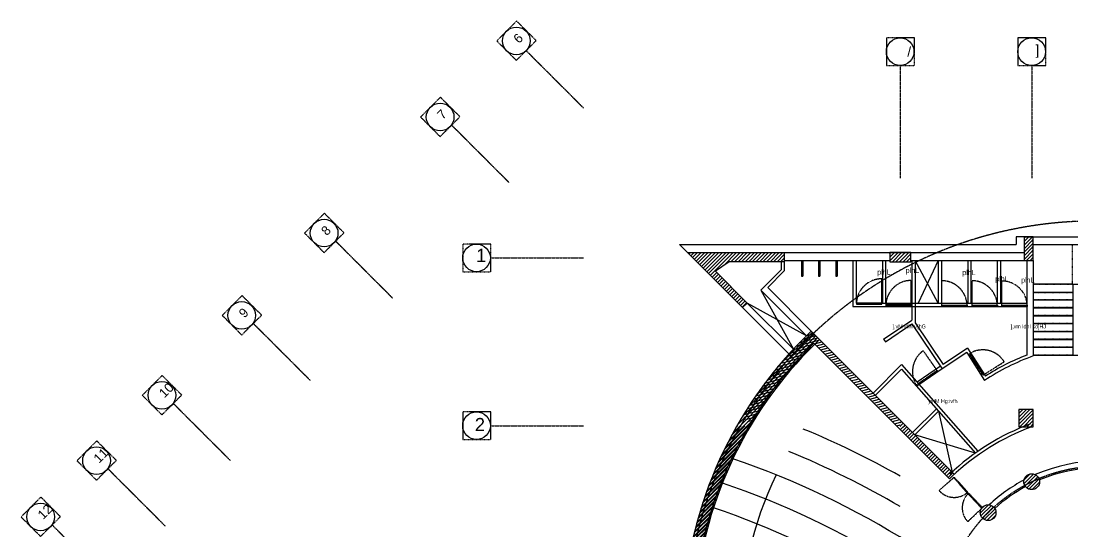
# Model space of a CAD drawing. Header units: inches. Extents: x 751443 to 884462, y -58136 to 349881.
# Drawn here: x 787368 to 827304, y -9944 to 9453 of the extents above; entities that cross this region are included whole.
import ezdxf

# ---------------------------------------------------------------- set-up
doc = ezdxf.new("R2010")
doc.units = ezdxf.units.IN
doc.header["$MEASUREMENT"] = 0
for name, pattern in [('ACAD_ISO03W100', [30, 12, -18]), ('CENTER', [50.8, 31.75, -6.35, 6.35, -6.35]), ('DASHED2', [9.525, 6.35, -3.175])]:
    doc.linetypes.add(name, pattern=pattern)
for name, color, linetype in [('4', 4, 'Continuous'), ('AXES', 8, 'CENTER'), ('COL', 8, 'Continuous'), ('far', 4, 'Continuous'), ('HAT', 8, 'Continuous'), ('HATCH', 8, 'Continuous'), ('sec', 8, 'DASHED2'), ('WALL', 8, 'Continuous')]:
    doc.layers.add(name, color=color, linetype=linetype)
doc.styles.get("Standard").update_dxf_attribs({"font": 'arial.ttf'})
pattern_1 = [(45, (-225284.19, -431112.28), (-67.351921, 67.351921), [])]
pattern_2 = [(15, (-225284.19, -431112.28), (-24.652514, 92.004435), [])]
pattern_3 = [(45, (-583545.22, -311023.71), (-67.351921, 67.351921), [])]

# ---------------------------------------------------------------- blocks, each defined once
blk = doc.blocks.new('A$C689A498D')
at = {"layer": 'far', "ltscale": 0.011}
h = blk.add_hatch(dxfattribs=at)
h.set_pattern_fill('ANSI31', color=256, scale=30, style=0)
h.set_pattern_definition(pattern_3)
h.paths.add_polyline_path([(67510, 296), (67450, 296), (67450, -504), (67510, -504)], flags=17)
at = {"layer": 'HAT', "ltscale": 0.011}
h = blk.add_hatch(dxfattribs=at)
h.set_pattern_fill('ANSI31', color=256, scale=30, style=0)
h.set_pattern_definition([(45, (-1285669.33, -318056.69), (-67.351921, 67.351921), [])])
h.paths.add_polyline_path([(54661, -13681, -0.189155), (59396, -3603), (59078, -3284, 0.182905), (54252, -13272, 0.076148), (54554, -18008), (54850, -17264, -0.059046)])
h = blk.add_hatch(dxfattribs=at)
h.set_pattern_fill('ANSI31', color=256, scale=30, angle=330, style=0)
h.set_pattern_definition(pattern_2)
h.paths.add_polyline_path([(59072, -3455), (58987, -3371, 0.064476), (56472, -6512), (56559, -6600, -0.064984)])
h = blk.add_hatch(dxfattribs=at)
h.set_pattern_fill('ANSI31', color=256, scale=30, angle=330, style=0)
h.set_pattern_definition(pattern_2)
h.paths.add_polyline_path([(59072, -3455, 0.064984), (56559, -6600), (56763, -6803, -0.064146), (59180, -3741), (62313, -6874), (62460, -6874), (62460, -6844)])
h = blk.add_hatch(dxfattribs=at)
h.set_pattern_fill('ANSI31', color=256, scale=30, style=0)
h.set_pattern_definition(pattern_1)
h.paths.add_polyline_path([(59162, -3369), (59078, -3284, 0.001995), (58987, -3371), (59072, -3455, -0.00201)])
h = blk.add_hatch(dxfattribs=at)
h.set_pattern_fill('ANSI31', color=256, scale=30, style=0)
h.set_pattern_definition(pattern_1)
h.paths.add_polyline_path([(59162, -3369), (59078, -3284, 0.001995), (58987, -3371), (59072, -3455, -0.00201)])
h = blk.add_hatch(dxfattribs=at)
h.set_pattern_fill('ANSI31', color=256, scale=30, angle=330, style=0)
h.set_pattern_definition(pattern_2)
h.paths.add_polyline_path([(59162, -3369, 0.00201), (59072, -3455), (62460, -6844), (62460, -6667)])
h = blk.add_hatch(dxfattribs=at)
h.set_pattern_fill('ANSI31', color=256, scale=30, style=0)
h.set_pattern_definition(pattern_1)
h.paths.add_polyline_path([(62460, -6667), (62460, -6844), (62490, -6874), (62667, -6874)])
h = blk.add_hatch(dxfattribs=at)
h.set_pattern_fill('ANSI31', color=256, scale=30, style=0)
h.set_pattern_definition(pattern_1)
h.paths.add_polyline_path([(56397, -6874), (56259, -6874, 0.084858), (54447, -11834), (54569, -11834, -0.085616)])
h = blk.add_hatch(dxfattribs=at)
h.set_pattern_fill('ANSI31', color=256, scale=30, style=0)
h.set_pattern_definition(pattern_1)
h.paths.add_polyline_path([(56722, -6874), (56397, -6874, 0.085616), (54569, -11834), (54853, -11834, -0.087441)])
h = blk.add_hatch(dxfattribs=at)
h.set_pattern_fill('ANSI31', color=256, scale=30, style=0)
h.set_pattern_definition(pattern_1)
h.paths.add_polyline_path([(62490, -6874), (62460, -6874), (62460, -7020), (62913, -7473), (63001, -7385)])
h = blk.add_hatch(dxfattribs=at)
h.set_pattern_fill('ANSI31', color=256, scale=30, style=0)
h.set_pattern_definition(pattern_1)
h.paths.add_polyline_path([(62667, -6874), (62490, -6874), (63001, -7385), (63089, -7296)])
h = blk.add_hatch(dxfattribs=at)
h.set_pattern_fill('ANSI31', color=256, scale=30, style=0)
h.set_pattern_definition(pattern_1)
h.paths.add_polyline_path([(63001, -7385), (62913, -7473), (64291, -8851, -0.003886), (64379, -8762)])
h = blk.add_hatch(dxfattribs=at)
h.set_pattern_fill('ANSI31', color=256, scale=30, style=0)
h.set_pattern_definition(pattern_1)
h.paths.add_polyline_path([(63089, -7296), (63001, -7385), (64379, -8762, -0.003886), (64468, -8674)])
h = blk.add_hatch(dxfattribs=at)
h.set_pattern_fill('ANSI31', color=256, scale=30, style=0)
h.set_pattern_definition(pattern_1)
h.paths.add_polyline_path([(64422, -8805), (64379, -8762, 0.003886), (64291, -8851), (64333, -8893)])
h = blk.add_hatch(dxfattribs=at)
h.set_pattern_fill('ANSI31', color=256, scale=30, style=0)
h.set_pattern_definition(pattern_1)
h.paths.add_polyline_path([(64510, -8717), (64468, -8674, 0.003886), (64379, -8762), (64422, -8805)])
h = blk.add_hatch(dxfattribs=at)
h.set_pattern_fill('ANSI31', color=256, scale=30, style=0)
h.set_pattern_definition(pattern_1)
edge = h.paths.add_edge_path()
edge.add_arc((67450, -9002), 300, 0, 360)
h = blk.add_hatch(dxfattribs=at)
h.set_pattern_fill('ANSI31', color=256, scale=30, style=0)
h.set_pattern_definition(pattern_1)
edge = h.paths.add_edge_path()
edge.add_arc((65793, -10176), 300, 0, 360)
at = {"layer": 'HATCH'}
h = blk.add_hatch(dxfattribs=at)
h.set_pattern_fill('ANSI31', color=256, scale=30, style=0)
h.set_pattern_definition(pattern_3)
h.paths.add_polyline_path([(67510, -604), (67510, 296), (67160, 296), (67160, -604)])
h = blk.add_hatch(dxfattribs=at)
h.set_pattern_fill('ANSI31', color=256, scale=30, style=0)
h.set_pattern_definition([(45, (-225036.835, -431259.64), (-67.351921, 67.351921), [])])
h.paths.add_polyline_path([(56647, -2217), (56470, -2394), (54377, -301), (58057, -301), (58057, -651), (55961, -651), (55438, -1008)])
h = blk.add_hatch(dxfattribs=at)
h.set_pattern_fill('ANSI31', color=256, scale=30, style=0)
h.set_pattern_definition([(45, (-225284.19, -431034.64), (-67.351921, 67.351921), [])])
h.paths.add_polyline_path([(62860, -301), (62060, -301), (62060, -651), (62860, -651)])
h = blk.add_hatch(dxfattribs=at)
h.set_pattern_fill('ANSI31', color=256, scale=30, style=0)
h.set_pattern_definition([(45, (-225284.19, -431092.28), (-67.351921, 67.351921), [])])
h.paths.add_polyline_path([(66960, -6914), (67510, -6914), (67510, -6264), (66960, -6264)])
at = {"layer": 'AXES', "linetype": 'CENTER', "ltscale": 0.03}
for p, q in [((50431, 5186), (48253, 7363)), ((62460, 6798), (62460, 2528)), ((67450, 6798), (67450, 2528)), ((47602, 2357), (45425, 4535)), ((43197, -2048), (41020, 130)), ((46911, -504), (50431, -504)), ((40072, -5173), (37894, -2996)), ((37038, -8207), (34861, -6029)), ((46911, -6874), (50431, -6874)), ((34556, -10689), (32379, -8511)), ((32428, -12817), (30250, -10640))]:
    blk.add_line(p, q, dxfattribs=at)
at = {"layer": 'AXES'}
for points in [[(47140, 7734), (47882, 6992), (48635, 7745), (47893, 8488)], [(61930, 7848), (61930, 6798), (62995, 6798), (62995, 7848)], [(66920, 7848), (66920, 6798), (67985, 6798), (67985, 7848)], [(44247, 4842), (44990, 4100), (45743, 4853), (45000, 5595)], [(39842, 437), (40585, -306), (41338, 447), (40595, 1190)], [(45846, 21), (45846, -1029), (46911, -1029), (46911, 21)], [(36717, -2689), (37459, -3431), (38212, -2678), (37470, -1935)], [(33683, -5722), (34426, -6464), (35179, -5711), (34436, -4969)], [(45846, -6349), (45846, -7399), (46911, -7399), (46911, -6349)], [(31201, -8204), (31944, -8946), (32697, -8193), (31954, -7451)], [(29078, -10338), (29821, -11080), (30574, -10327), (29831, -9585)]]:
    blk.add_lwpolyline(points, close=True, dxfattribs=at)
at = {"layer": 'AXES', "linetype": 'Continuous'}
for centre in [(47882, 7734), (62455, 7323), (67445, 7323), (44990, 4842), (40585, 437), (46371, -504), (37459, -2689), (34426, -5722), (46371, -6874), (31944, -8204), (29821, -10338)]:
    blk.add_circle(centre, 525, dxfattribs=at)
at = {"layer": 'AXES', "linetype": 'CENTER', "ltscale": 0.03}
blk.add_circle((70065, -14449), 6042, dxfattribs=at)
blk.add_arc((69860, -14654), 15549, 179.5187, 179.0158, dxfattribs=at)
at = {"layer": 'COL', "ltscale": 0.011}
for points in [[(67510, -604), (67510, 296), (67160, 296), (67160, -604)], [(62860, -301), (62060, -301), (62060, -651), (62860, -651)]]:
    blk.add_lwpolyline(points, close=True, dxfattribs=at)
at = {"layer": 'COL', "ltscale": 0.07}
for points in [[(56647, -2217), (56470, -2394), (54377, -301), (58057, -301), (58057, -651), (55961, -651), (55438, -1008)], [(66960, -6914), (67510, -6914), (67510, -6264), (66960, -6264)]]:
    blk.add_lwpolyline(points, close=True, dxfattribs=at)
for points in [[(54648, -13329, -0.179227), (59180, -3741), (64333, -8893), (64510, -8717), (59078, -3284, 0.182905), (54252, -13272)], [(59216, -3776, 0.184911), (54661, -13681)]]:
    blk.add_lwpolyline(points, format="xyb", dxfattribs=at)
at = {"layer": 'COL', "linetype": 'Continuous', "ltscale": 0.07}
blk.add_lwpolyline([(57753, -8744, 0.114317), (56378, -14678)], format="xyb", dxfattribs=at)
at = {"layer": 'COL', "ltscale": 0.07}
for centre in [(67450, -9002), (65793, -10176)]:
    blk.add_circle(centre, 300, dxfattribs=at)
at = {"layer": 'sec', "ltscale": 0.5}
for p, q in [((61753, -2260), (61753, -1300)), ((62870, -2324), (62870, -1364)), ((64037, -2333), (64037, -1373)), ((65184, -2333), (65184, -1373)), ((66320, -2344), (66320, -1384)), ((63883, -4813), (63332, -4027)), ((65591, -4957), (66406, -4448)), ((64507, -8828), (63935, -9340)), ((65579, -9990), (65022, -10519))]:
    blk.add_line(p, q, dxfattribs=at)
for points in [[(60793, -2260), (61753, -2260), (61753, -2220), (60793, -2220)], [(61910, -2324), (62870, -2324), (62870, -2284), (61910, -2284)], [(64997, -2333), (64037, -2333), (64037, -2293), (64997, -2293)], [(66144, -2333), (65184, -2333), (65184, -2293), (66144, -2293)], [(67280, -2344), (66320, -2344), (66320, -2304), (67280, -2304)], [(65083, -4143), (65591, -4957), (65625, -4936), (65117, -4122)], [(63096, -5364), (63883, -4813), (63860, -4781), (63073, -5331)], [(65019, -9400), (64507, -8828), (64483, -8849), (64995, -9421)], [(65050, -9433), (65579, -9990), (65555, -10012), (65027, -9455)]]:
    blk.add_lwpolyline(points, close=True, dxfattribs=at)
for centre, radius, start, end in [((61753, -2260), 960, 90, 180), ((62870, -2324), 960, 90, 180), ((64037, -2333), 960, 0, 90), ((65184, -2333), 960, 0, 90), ((66320, -2344), 960, 0, 90), ((63883, -4813), 960, 125, 215), ((65591, -4957), 960, 32, 122), ((64507, -8828), 768, 221.8516, 311.8516), ((65579, -9990), 768, 133.5254, 223.5254)]:
    blk.add_arc(centre, radius, start, end, dxfattribs=at)
at = {"layer": 'WALL', "ltscale": 0.011}
for p, q in [((54077, 0), (66860, 0)), ((58230, -4153), (54077, 0)), ((67160, 296), (66860, 296)), ((66860, 296), (66860, 0)), ((67160, 296), (73280, 296)), ((54377, -301), (67160, -301)), ((67510, 0), (72620, 0)), ((57937, -651), (57937, -953)), ((58057, -601), (62060, -601)), ((58057, -651), (58057, -1002)), ((58710, -604), (58710, -1201)), ((58760, -604), (58760, -1201)), ((59360, -604), (59360, -1201)), ((59410, -604), (59410, -1201)), ((60010, -604), (60010, -1201)), ((60060, -604), (60060, -1201)), ((60660, -604), (60660, -2348)), ((60780, -604), (60780, -2228)), ((61780, -604), (61780, -2228)), ((61900, -604), (61900, -2228)), ((62860, -601), (67160, -601)), ((62900, -604), (62900, -2864)), ((63020, -604), (63020, -2972)), ((63900, -2228), (63020, -604)), ((63900, -604), (63139, -2228)), ((63900, -604), (63900, -2228)), ((64020, -604), (64020, -2228)), ((65020, -604), (65020, -2228)), ((65140, -604), (65140, -2228)), ((66140, -604), (66140, -2228)), ((66260, -604), (66260, -2228)), ((67260, -604), (67260, -4192)), ((67510, -604), (67510, -4225)), ((57937, -953), (57165, -1725)), ((58057, -1002), (57427, -1633)), ((58710, -1201), (58760, -1201)), ((59360, -1201), (59410, -1201)), ((60010, -1201), (60060, -1201)), ((69010, -1500), (67510, -1500)), ((69010, -1500), (71120, -1500)), ((69010, -1500), (69010, -4200)), ((58898, -3458), (57165, -1725)), ((57165, -1725), (58399, -3969)), ((59078, -3284), (57427, -1633)), ((67510, -1800), (69010, -1800)), ((58399, -3969), (56647, -2217)), ((58898, -3458), (56647, -2217)), ((60660, -2348), (67260, -2348)), ((60780, -2228), (67260, -2228)), ((67510, -2100), (69010, -2100)), ((67510, -2400), (69010, -2400)), ((67510, -2700), (69010, -2700)), ((61826, -3587), (62900, -2864)), ((61893, -3687), (62900, -3009)), ((62900, -3009), (64053, -4721)), ((63020, -2972), (64086, -4554)), ((67510, -3000), (69010, -3000)), ((61826, -3587), (61893, -3687)), ((67510, -3300), (69010, -3300)), ((65015, -3929), (64086, -4554)), ((65015, -3929), (65692, -4993)), ((65015, -3929), (65692, -4993)), ((67510, -3600), (69010, -3600)), ((67510, -3900), (69010, -3900)), ((64980, -4097), (64053, -4721)), ((64980, -4097), (65656, -5159)), ((64980, -4097), (65656, -5159)), ((67510, -4200), (69010, -4200)), ((69010, -4200), (72620, -4200)), ((61430, -5637), (62509, -4558)), ((61515, -5721), (62503, -4733)), ((62503, -4733), (65309, -7918)), ((62509, -4558), (65399, -7838)), ((63986, -4621), (63094, -5222)), ((63986, -4621), (63094, -5222)), ((64053, -4721), (63161, -5322)), ((62929, -7136), (63828, -6237)), ((63014, -7220), (63907, -6327)), ((63907, -6327), (64428, -8635)), ((65309, -7918), (63014, -7220))]:
    blk.add_line(p, q, dxfattribs=at)
at = {"layer": 'WALL', "linetype": 'ACAD_ISO03W100', "ltscale": 0.011}
for p, q in [((69000, -1500), (69000, 0)), ((69010, -1520), (67510, -1520)), ((67510, -1820), (69010, -1820)), ((67510, -2080), (69010, -2080)), ((67510, -2380), (69010, -2380)), ((67510, -2680), (69010, -2680)), ((67510, -2980), (69010, -2980)), ((67510, -3280), (69010, -3280)), ((67510, -3580), (69010, -3580)), ((67510, -3880), (69010, -3880)), ((67510, -4180), (69010, -4180))]:
    blk.add_line(p, q, dxfattribs=at)
at = {"layer": 'WALL', "ltscale": 0.011}
for centre, radius, start, end in [((70583, -12633), 8952, 110.075, 123.392), ((70583, -12633), 9072, 111.4856, 122.6221), ((45934, -38073), 33621, 60.5575, 67.5473), ((70583, -15299), 9072, 110.4844, 133.4926), ((70583, -15299), 8952, 110.4844, 133.4926), ((45934, -38073), 32621, 59.5611, 67.859), ((45934, -38073), 31621, 17.4494, 71.2373), ((70065, -14449), 6232, 66.5224, 113.4776), ((70065, -14449), 5982, 67.1561, 112.8439), ((45934, -38073), 30621, 17.2932, 71.3935), ((70065, -14449), 6232, 117.8134, 132.8321), ((70065, -14449), 5982, 118.4471, 132.1984), ((45934, -38073), 29621, 17.2539, 71.4328)]:
    blk.add_arc(centre, radius, start, end, dxfattribs=at)
at = {"layer": '4', "width": 0.884937}
for s, height, p in [('plhL', 200, (61582, -1144)), ('plhL', 200, (62663, -1078)), ('plhL', 200, (64813, -1158)), ('plhL', 200, (66063, -1402)), ('plhL', 200, (67046, -1445)), ('],vM ldhI v{hG', 150, (62169, -3183)), ('],vm ldhI sd]HJ', 150, (66653, -3183)), ('yvtM Hg:ivfh', 150, (63518, -6015))]:
    blk.add_text(s, height=height, dxfattribs=at).set_placement(p)
at = {"layer": 'AXES'}
for s, p in [('6', (47979, 7614)), ('7', (45087, 4722)), ('8', (40682, 316)), ('9', (37556, -2809)), ('10', (34523, -5843)), ('11', (32041, -8325)), ('12', (29918, -10459))]:
    blk.add_text(s, height=350, rotation=45, dxfattribs=at).set_placement(p)
for s, height, p in [(']', 375, (67591, 7204)), ('/', 375, (62726, 7138)), ('1', 500, (46354, -658)), ('2', 500, (46305, -7082))]:
    blk.add_text(s, height=height, dxfattribs=at).set_placement(p)

msp = doc.modelspace()

# ---------------------------------------------------------------- block references
msp.add_blockref('A$C689A498D', (758289.3, 965.6))

doc.saveas('drawing.dxf')
